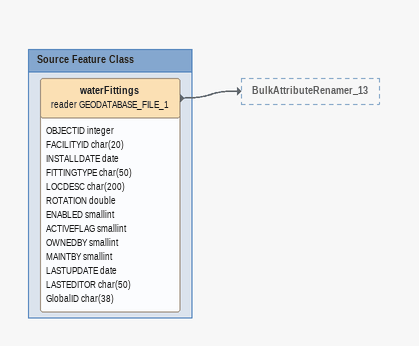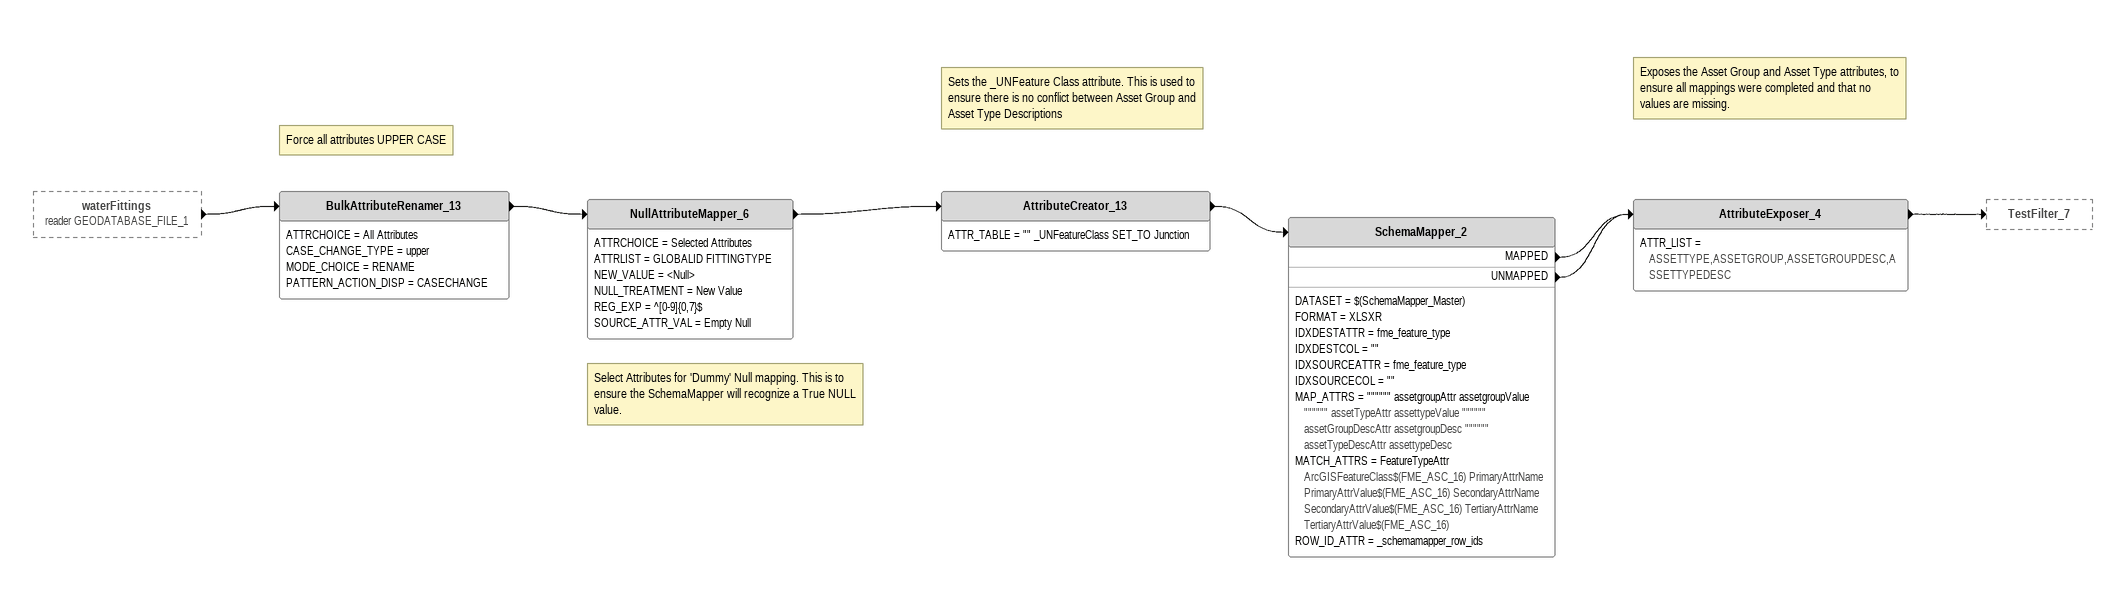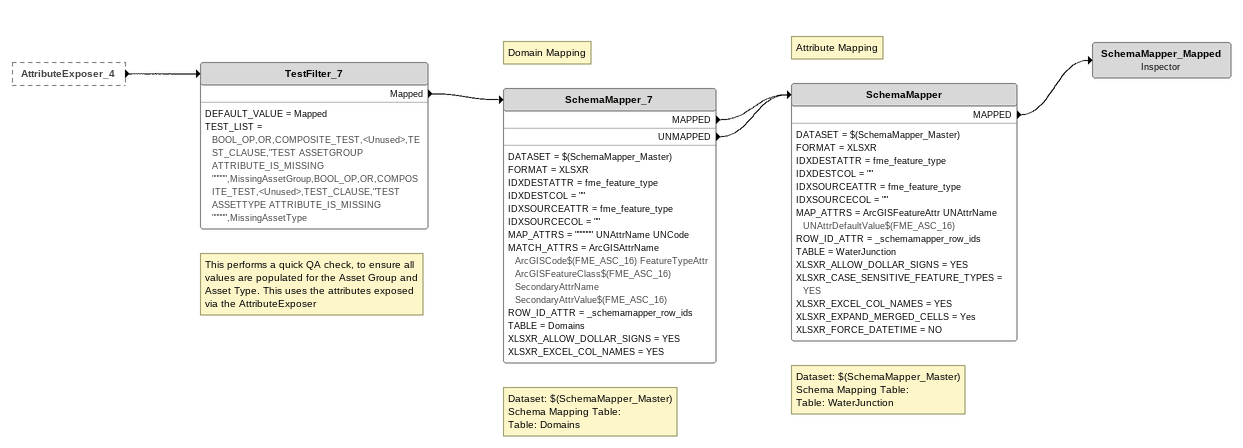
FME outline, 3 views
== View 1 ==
Bookmark: Source Feature Class
waterFittings (reader GEODATABASE_FILE_1)
    attributes: OBJECTID integer, FACILITYID char(20), INSTALLDATE date, FITTINGTYPE char(50), LOCDESC char(200), ROTATION double, ENABLED smallint, ACTIVEFLAG smallint, OWNEDBY smallint, MAINTBY smallint, LASTUPDATE date, LASTEDITOR char(50), GlobalID char(38)
    -> BulkAttributeRenamer_13

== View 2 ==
waterFittings (reader GEODATABASE_FILE_1) [outside]
    -> BulkAttributeRenamer_13
Note: Force all attributes UPPER CASE
BulkAttributeRenamer_13
    ATTRCHOICE = All Attributes
    CASE_CHANGE_TYPE = upper
    MODE_CHOICE = RENAME
    PATTERN_ACTION_DISP = CASECHANGE
    -> NullAttributeMapper_6
Note: Select Attributes for 'Dummy' Null mapping. This is to ensure the SchemaMapper will recognize a True NULL value.
NullAttributeMapper_6
    ATTRCHOICE = Selected Attributes
    ATTRLIST = GLOBALID FITTINGTYPE
    NEW_VALUE = <Null>
    NULL_TREATMENT = New Value
    REG_EXP = ^[0-9]{0,7}$
    SOURCE_ATTR_VAL = Empty Null
    -> AttributeCreator_13
Note: Sets the _UNFeature Class attribute. This is used to ensure there is no conflict between Asset Group and Asset Type Descriptions
AttributeCreator_13
    ATTR_TABLE = "" _UNFeatureClass SET_TO Junction
    -> SchemaMapper_2
SchemaMapper_2
    DATASET = $(SchemaMapper_Master)
    FORMAT = XLSXR
    IDXDESTATTR = fme_feature_type
    IDXDESTCOL = ""
    IDXSOURCEATTR = fme_feature_type
    IDXSOURCECOL = ""
    MAP_ATTRS = """""" assetgroupAttr assetgroupValue """""" assetTypeAttr assettypeValue """""" assetGroupDescAttr assetgroupDesc """""" assetTypeDescAttr assettypeDesc
    MATCH_ATTRS = FeatureTypeAttr ArcGISFeatureClass$(FME_ASC_16) PrimaryAttrName PrimaryAttrValue$(FME_ASC_16) SecondaryAttrName SecondaryAttrValue$(FME_ASC_16) TertiaryAttrName TertiaryAttrValue$(FME_ASC_16)
    ROW_ID_ATTR = _schemamapper_row_ids
    MAPPED -> AttributeExposer_4
    UNMAPPED -> AttributeExposer_4
Note: Exposes the Asset Group and Asset Type attributes, to ensure all mappings were completed and that no values are missing.
AttributeExposer_4
    ATTR_LIST = ASSETTYPE,ASSETGROUP,ASSETGROUPDESC,ASSETTYPEDESC
    -> TestFilter_7

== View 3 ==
AttributeExposer_4 [outside]
    -> TestFilter_7
Note: This performs a quick QA check, to ensure all values are populated for the Asset Group and Asset Type. This uses the attributes exposed via the AttributeExposer
TestFilter_7
    DEFAULT_VALUE = Mapped
    TEST_LIST = BOOL_OP,OR,COMPOSITE_TEST,<Unused>,TEST_CLAUSE,"TEST ASSETGROUP ATTRIBUTE_IS_MISSING """"",MissingAssetGroup,BOOL_OP,OR,COMPOSITE_TEST,<Unused>,TEST_CLAUSE,"TEST ASSETTYPE ATTRIBUTE_IS_MISSING """"",MissingAssetType
    Mapped -> SchemaMapper_7
Note: Domain Mapping
Note: Dataset: $(SchemaMapper_Master) / Schema Mapping Table: / Table: Domains
SchemaMapper_7
    DATASET = $(SchemaMapper_Master)
    FORMAT = XLSXR
    IDXDESTATTR = fme_feature_type
    IDXDESTCOL = ""
    IDXSOURCEATTR = fme_feature_type
    IDXSOURCECOL = ""
    MAP_ATTRS = """""" UNAttrName UNCode
    MATCH_ATTRS = ArcGISAttrName ArcGISCode$(FME_ASC_16) FeatureTypeAttr ArcGISFeatureClass$(FME_ASC_16) SecondaryAttrName SecondaryAttrValue$(FME_ASC_16)
    ROW_ID_ATTR = _schemamapper_row_ids
    TABLE = Domains
    XLSXR_ALLOW_DOLLAR_SIGNS = YES
    XLSXR_EXCEL_COL_NAMES = YES
    MAPPED -> SchemaMapper
    UNMAPPED -> SchemaMapper
Note: Attribute Mapping
Note: Dataset: $(SchemaMapper_Master) / Schema Mapping Table: / Table: WaterJunction
SchemaMapper
    DATASET = $(SchemaMapper_Master)
    FORMAT = XLSXR
    IDXDESTATTR = fme_feature_type
    IDXDESTCOL = ""
    IDXSOURCEATTR = fme_feature_type
    IDXSOURCECOL = ""
    MAP_ATTRS = ArcGISFeatureAttr UNAttrName UNAttrDefaultValue$(FME_ASC_16)
    ROW_ID_ATTR = _schemamapper_row_ids
    TABLE = WaterJunction
    XLSXR_ALLOW_DOLLAR_SIGNS = YES
    XLSXR_CASE_SENSITIVE_FEATURE_TYPES = YES
    XLSXR_EXCEL_COL_NAMES = YES
    XLSXR_EXPAND_MERGED_CELLS = Yes
    XLSXR_FORCE_DATETIME = NO
    MAPPED -> SchemaMapper_Mapped
SchemaMapper_Mapped: Inspector
